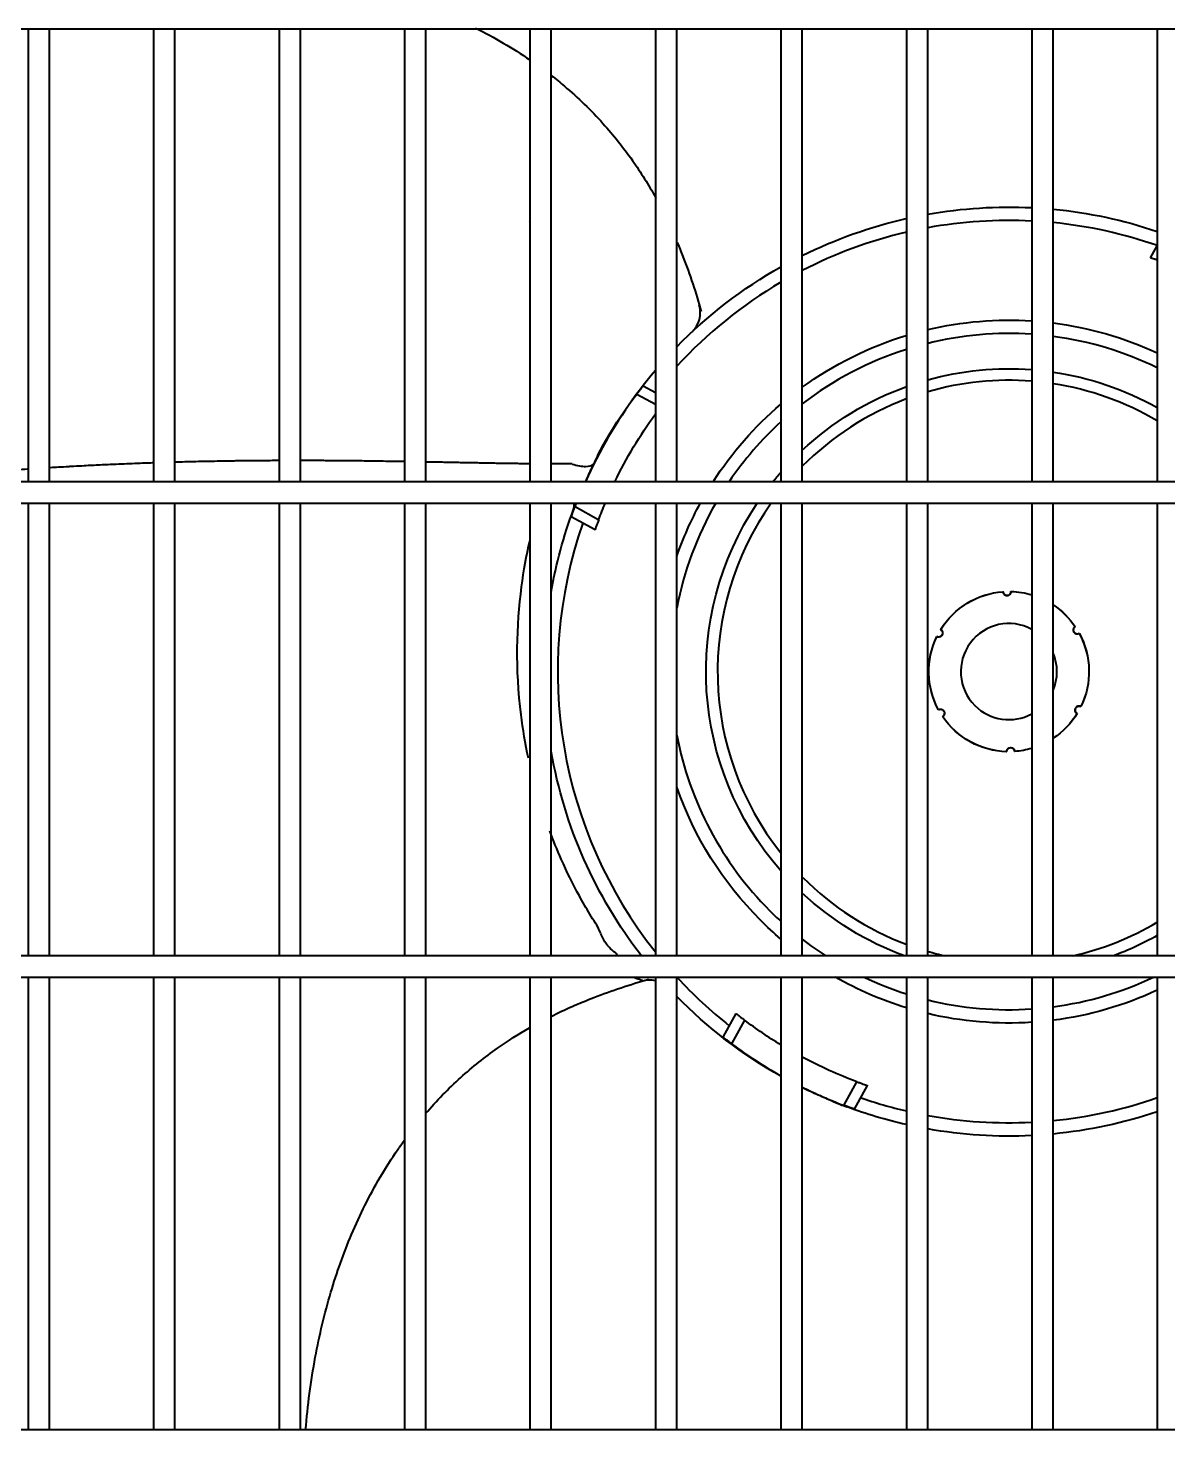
# Model space of a CAD drawing. Extents: x 58467 to 79089, y -33726 to -17391.
# Drawn here: x 78446.81 to 78468.16, y -19846.07 to -19819.82 of the extents above; entities that cross this region are included whole.
import ezdxf

# ---------------------------------------------------------------- set-up
doc = ezdxf.new("R2010")
doc.units = 0
doc.header["$LTSCALE"] = 100
doc.layers.add('+ENTE-ST-DOSEME USTU KONDDRENAJ', color=110, linetype='DOSEMEUSTUKONDENSDRENAJ_LINE', lineweight=40)
doc.linetypes.add('DOSEMEUSTUKONDENSDRENAJ_LINE', pattern='A,300,-40,["CD",Standard,S=15,R=0,X=-35,Y=-7.5],0', length=340)

# ---------------------------------------------------------------- blocks, each defined once
blk = doc.blocks.new('MAGAZA')
at = {"color": 3}
for p, q in [((54065.854, -32520.918, -3.539), (54184.216, -32520.918, -3.539)), ((54137.4, -32520.919, -3.539), (54137.4, -32529.398, -3.539)), ((54137.8, -32529.398, -3.539), (54137.8, -32520.919, -3.539)), ((54139.75, -32520.919, -3.539), (54139.75, -32529.398, -3.539)), ((54140.15, -32529.398, -3.539), (54140.15, -32520.919, -3.539)), ((54142.1, -32520.919, -3.539), (54142.1, -32529.398, -3.539)), ((54142.5, -32529.398, -3.539), (54142.5, -32520.919, -3.539)), ((54144.449, -32520.919, -3.539), (54144.449, -32529.398, -3.539)), ((54144.849, -32529.398, -3.539), (54144.849, -32520.919, -3.539)), ((54146.799, -32520.919, -3.539), (54146.799, -32529.398, -3.539)), ((54147.199, -32529.398, -3.539), (54147.199, -32520.919, -3.539)), ((54149.149, -32520.919, -3.539), (54149.149, -32529.398, -3.539)), ((54149.548, -32529.398, -3.539), (54149.548, -32520.919, -3.539)), ((54151.498, -32520.919, -3.539), (54151.498, -32529.398, -3.539)), ((54151.898, -32529.398, -3.539), (54151.898, -32520.919, -3.539)), ((54153.848, -32520.919, -3.539), (54153.848, -32529.398, -3.539)), ((54154.248, -32529.398, -3.539), (54154.248, -32520.919, -3.539)), ((54156.197, -32520.919, -3.539), (54156.197, -32529.398, -3.539)), ((54156.597, -32529.398, -3.539), (54156.597, -32520.919, -3.539)), ((54158.547, -32520.919, -3.539), (54158.547, -32529.398, -3.539)), ((54146.794, -32524.529, -3.539), (54146.799, -32524.524, -3.539)), ((54158.422, -32525.204, -3.539), (54158.547, -32524.977, -3.539)), ((54149.833, -32526.594, -3.539), (54149.852, -32526.576, -3.539)), ((54149.149, -32527.953, -3.539), (54148.798, -32527.761, -3.539)), ((54148.921, -32527.6, -3.539), (54149.149, -32527.725, -3.539)), ((54146.799, -32528.481, -3.539), (54146.796, -32528.48, -3.539)), ((54146.799, -32528.481, -3.539), (54146.796, -32528.48, -3.539)), ((54184.216, -32529.397, -3.539), (54065.854, -32529.397, -3.539)), ((54065.854, -32529.797, -3.539), (54184.216, -32529.797, -3.539)), ((54137.4, -32529.798, -3.539), (54137.4, -32538.275, -3.539)), ((54137.8, -32538.275, -3.539), (54137.8, -32529.798, -3.539)), ((54139.75, -32529.798, -3.539), (54139.75, -32538.275, -3.539)), ((54140.15, -32538.275, -3.539), (54140.15, -32529.798, -3.539)), ((54142.1, -32529.798, -3.539), (54142.1, -32538.275, -3.539)), ((54142.5, -32538.275, -3.539), (54142.5, -32529.798, -3.539)), ((54144.449, -32529.798, -3.539), (54144.449, -32538.275, -3.539)), ((54144.849, -32538.275, -3.539), (54144.849, -32529.798, -3.539)), ((54146.799, -32529.798, -3.539), (54146.799, -32538.275, -3.539)), ((54147.199, -32538.275, -3.539), (54147.199, -32529.798, -3.539)), ((54147.644, -32529.864, -3.539), (54148.087, -32530.108, -3.539)), ((54149.149, -32529.798, -3.539), (54149.149, -32538.275, -3.539)), ((54149.548, -32538.275, -3.539), (54149.548, -32529.798, -3.539)), ((54151.498, -32529.798, -3.539), (54151.498, -32538.275, -3.539)), ((54151.898, -32538.275, -3.539), (54151.898, -32529.798, -3.539)), ((54153.848, -32529.798, -3.539), (54153.848, -32538.275, -3.539)), ((54154.248, -32538.275, -3.539), (54154.248, -32529.798, -3.539)), ((54156.197, -32529.798, -3.539), (54156.197, -32538.275, -3.539)), ((54156.597, -32538.275, -3.539), (54156.597, -32529.798, -3.539)), ((54158.547, -32529.798, -3.539), (54158.547, -32538.275, -3.539)), ((54148.019, -32530.298, -3.539), (54147.574, -32530.054, -3.539)), ((54184.216, -32538.276, -3.539), (54065.854, -32538.276, -3.539)), ((54065.854, -32538.676, -3.539), (54184.216, -32538.676, -3.539)), ((54137.4, -32538.675, -3.539), (54137.4, -32547.154, -3.539)), ((54137.8, -32547.154, -3.539), (54137.8, -32538.675, -3.539)), ((54139.75, -32538.675, -3.539), (54139.75, -32547.154, -3.539)), ((54140.15, -32547.154, -3.539), (54140.15, -32538.675, -3.539)), ((54142.1, -32538.675, -3.539), (54142.1, -32547.154, -3.539)), ((54142.5, -32547.154, -3.539), (54142.5, -32538.675, -3.539)), ((54144.449, -32538.675, -3.539), (54144.449, -32547.154, -3.539)), ((54144.849, -32547.154, -3.539), (54144.849, -32538.675, -3.539)), ((54146.799, -32538.675, -3.539), (54146.799, -32547.154, -3.539)), ((54147.199, -32547.154, -3.539), (54147.199, -32538.675, -3.539)), ((54149.149, -32538.675, -3.539), (54149.149, -32547.154, -3.539)), ((54149.548, -32547.154, -3.539), (54149.548, -32538.675, -3.539)), ((54151.498, -32538.675, -3.539), (54151.498, -32547.154, -3.539)), ((54151.898, -32547.154, -3.539), (54151.898, -32538.675, -3.539)), ((54153.848, -32538.675, -3.539), (54153.848, -32547.154, -3.539)), ((54154.248, -32547.154, -3.539), (54154.248, -32538.675, -3.539)), ((54156.197, -32538.675, -3.539), (54156.197, -32547.154, -3.539)), ((54156.597, -32547.154, -3.539), (54156.597, -32538.675, -3.539)), ((54158.547, -32538.675, -3.539), (54158.547, -32547.154, -3.539)), ((54150.415, -32539.8, -3.539), (54150.659, -32539.355, -3.539)), ((54150.819, -32539.479, -3.539), (54150.576, -32539.922, -3.539)), ((54151.399, -32540.475, -3.539), (54151.398, -32540.474, -3.539)), ((54152.679, -32541.077, -3.539), (54152.923, -32540.633, -3.539)), ((54153.113, -32540.701, -3.539), (54152.869, -32541.146, -3.539)), ((54184.216, -32547.154, -3.539), (54065.854, -32547.154, -3.539))]:
    blk.add_line(p, q, dxfattribs=at)
at = {"color": 3, "extrusion": (0, 0, -1)}
for centre, radius, start, end in [((-54155.768, -32532.953, 3.539), 8.699, 79.9351, 92.8298), ((-54155.768, -32532.953, 3.539), 8.699, 95.4718, 108.6329), ((-54155.768, -32532.953, 3.539), 8.699, 63.5863, 77.2478), ((-54155.768, -32532.953, 3.539), 8.699, 44.3587, 60.6054), ((-54155.768, -32532.953, 3.539), 6.582, 76.6463, 93.7406), ((-54155.768, -32532.953, 3.539), 6.582, 97.2394, 114.975), ((-54155.768, -32532.953, 3.539), 6.582, 53.9887, 73.035), ((-54155.768, -32532.953, 3.539), 8.699, 27.6697, 40.4519), ((-54155.768, -32532.953, 3.539), 5.671, 74.4525, 94.3425), ((-54155.768, -32532.953, 3.539), 5.671, 98.4094, 119.34), ((-54155.768, -32532.953, 3.539), 5.671, 46.9687, 70.2112), ((-54155.768, -32532.953, 3.539), 6.582, 32.6925, 49.5563), ((-54155.768, -32532.953, 3.539), 8.191, 25.7297, 36.0841), ((-54155.768, -32532.953, 3.539), 5.671, 38.8237, 41.1581), ((-54155.768, -32532.953, 3.539), 8.699, 9.905, 20.4357), ((-54155.768, -32532.953, 3.539), 8.191, 20.3267, 22.6623), ((-54155.768, -32532.953, 3.539), 6.582, 19.1081, 28.6481), ((-54155.768, -32532.953, 3.539), 5.671, 318.8306, 33.8063), ((-54155.768, -32532.953, 3.539), 1.5, 31.5149, 85.7851), ((-54155.768, -32532.953, 3.539), 1.5, 31.6151, 85.8849), ((-54155.735, -32531.453, 3.539), 0.075, 180.1825, 357.3175), ((-54155.768, -32532.953, 3.539), 1.5, 91.5149, 106.647), ((-54155.768, -32532.953, 3.539), 1.5, 91.6151, 106.6471), ((-54155.768, -32532.953, 3.539), 1.5, 123.5817, 145.8849), ((-54155.768, -32532.953, 3.539), 1.5, 123.5818, 145.7851), ((-54155.768, -32532.953, 3.539), 1.5, 331.5149, 25.7851), ((-54155.768, -32532.953, 3.539), 1.5, 331.6151, 25.8849), ((-54154.453, -32532.231, 3.539), 0.075, 120.1825, 297.3175), ((-54157.05, -32532.175, 3.539), 0.075, 240.1825, 57.3175), ((-54155.768, -32532.953, 3.539), 1.5, 151.5149, 205.7863), ((-54155.768, -32532.953, 3.539), 1.5, 151.6151, 205.8849), ((-54157.083, -32533.674, 3.539), 0.075, 300.1825, 117.3175), ((-54154.486, -32533.731, 3.539), 0.075, 60.1825, 237.3175), ((-54155.768, -32532.953, 3.539), 1.5, 271.6151, 325.8849), ((-54155.768, -32532.953, 3.539), 1.5, 271.5149, 325.7851), ((-54155.768, -32532.953, 3.539), 1.5, 211.5137, 236.4184), ((-54155.768, -32532.953, 3.539), 1.5, 211.6151, 236.419), ((-54155.801, -32534.452, 3.539), 0.075, 0.1825, 177.3175), ((-54155.768, -32532.953, 3.539), 1.5, 253.3536, 265.8849), ((-54155.768, -32532.953, 3.539), 1.5, 253.3536, 265.7851), ((-54155.768, -32532.953, 3.539), 8.699, 322.2719, 350.0942), ((-54155.768, -32532.953, 3.539), 6.582, 315, 340.8806), ((-54155.768, -32532.953, 3.539), 5.671, 290.1825, 313.02), ((-54155.768, -32532.953, 3.539), 6.582, 310.4325, 315), ((-54155.768, -32532.953, 3.539), 5.671, 240.6487, 249.8006), ((-54155.768, -32532.953, 3.539), 6.582, 286.9538, 299.5988), ((-54155.768, -32532.953, 3.539), 8.699, 299.3961, 315.6416), ((-54155.768, -32532.953, 3.539), 6.582, 245.0137, 262.7494), ((-54155.768, -32532.953, 3.539), 6.582, 266.2481, 283.3425), ((-54155.768, -32532.953, 3.539), 8.191, 301.4183, 307.1733), ((-54155.768, -32532.953, 3.539), 8.191, 290.3267, 298.1938), ((-54155.768, -32532.953, 3.539), 8.699, 282.7514, 290.4357), ((-54155.768, -32532.953, 3.539), 8.699, 251.3663, 264.5273), ((-54155.768, -32532.953, 3.539), 8.699, 267.1681, 280.0628)]:
    blk.add_arc(centre, radius, start, end, dxfattribs=at)
at = {"color": 3}
for radius, start, end in [(8.449, 87.0854, 100.3653), (8.449, 70.7868, 84.3659), (8.449, 103.1359, 117.2591), (8.449, 120.3544, 137.4022), (6.332, 86.1131, 103.8938), (6.332, 63.9675, 82.4738), (6.332, 107.6513, 127.6706), (5.455, 85.4831, 106.1831), (5.455, 59.3719, 81.2531), (8.691, 143.3149, 155.8496), (5.455, 110.61, 135.1912), (6.332, 132.4013, 145.8394), (6.332, 150.1088, 169.1663), (5.455, 144.6525, 218.4862), (8.449, 160.7868, 218.4201), (0.9, 61.4868, 225), (0.9, 337.2019, 22.7981), (0.9, 225, 298.513), (6.332, 190.8338, 225), (5.455, 225, 249.39), (6.332, 225, 227.5988), (5.455, 282.6281, 300.6282), (6.332, 232.3294, 237.2006), (5.455, 253.8169, 257.3662), (8.449, 222.6368, 231.7132), (6.332, 244.6538, 252.3488), (6.332, 277.5263, 295.3407), (6.332, 256.1063, 273.8869), (8.691, 233.3149, 240.576), (8.691, 243.5604, 249.1851), (8.449, 250.7868, 256.8654), (8.449, 275.6354, 289.2045), (8.449, 259.636, 272.9158)]:
    blk.add_arc((54155.768, -32532.953, -3.539), radius, start, end, dxfattribs=at)
at = {"color": 3, "extrusion": (5.89787e-06, 5.50525e-06, 1)}
blk.add_arc((54149.49, -32526.229, -3.401), 0.5, 313.0877, 16.4735, dxfattribs=at)
at = {"color": 3, "extrusion": (-5.25028e-06, 5.62471e-06, 1)}
blk.add_arc((54149.044, -32539.23, -4.005), 0.5, 77.9694, 106.4725, dxfattribs=at)
at = {"color": 3}
blk.add_ellipse((54147.148, -32529.741, -3.539), major_axis=(0.468, -0.175), ratio=0.588101, start_param=0, end_param=0.392495, dxfattribs=at)
for points, knots in [([(54145.782, -32520.901, -3.539), (54145.958, -32520.988, -3.539), (54146.303, -32521.176, -3.539), (54146.636, -32521.386, -3.539), (54146.799, -32521.498, -3.539)], [0, 0, 0, 0, 0.500416, 1, 1, 1, 1]), ([(54147.204, -32521.794, -3.539), (54147.286, -32521.857, -3.539), (54147.625, -32522.133, -3.539), (54148.153, -32522.643, -3.539), (54148.719, -32523.352, -3.539), (54149.022, -32523.839, -3.539), (54149.156, -32524.081, -3.539)], [0, 0, 0, 0, 0.103677, 0.436935, 0.728671, 1, 1, 1, 1]), ([(54149.559, -32524.919, -3.539), (54149.595, -32525.006, -3.539), (54149.765, -32525.428, -3.539), (54149.91, -32525.86, -3.539), (54150.006, -32526.211, -3.539)], [0, 0, 0, 0, 0.208433, 1, 1, 1, 1]), ([(54158.547, -32525.248, -3.539), (54158.528, -32525.241, -3.539), (54158.509, -32525.235, -3.539), (54158.476, -32525.223, -3.539), (54158.462, -32525.218, -3.539), (54158.439, -32525.21, -3.539), (54158.431, -32525.207, -3.539), (54158.424, -32525.205, -3.539), (54158.422, -32525.204, -3.539), (54158.422, -32525.204, -3.539)], [0, 0, 0, 0, 0.272273, 0.272273, 0.55574, 0.55574, 0.835863, 0.835863, 1, 1, 1, 1]), ([(54148.798, -32527.761, -3.539), (54148.812, -32527.742, -3.539), (54148.826, -32527.724, -3.539), (54148.852, -32527.69, -3.539), (54148.864, -32527.673, -3.539), (54148.886, -32527.645, -3.539), (54148.895, -32527.633, -3.539), (54148.91, -32527.614, -3.539), (54148.915, -32527.607, -3.539), (54148.92, -32527.601, -3.539), (54148.921, -32527.6, -3.539), (54148.921, -32527.6, -3.539)], [0, 0, 0, 0, 0.217793, 0.217793, 0.435623, 0.435623, 0.652794, 0.652794, 0.867695, 0.867695, 1, 1, 1, 1]), ([(54137.401, -32529.163, -3.539), (54137.396, -32529.163, -3.539), (54137.327, -32529.168, -3.539), (54137.207, -32529.176, -3.539), (54137.043, -32529.188, -3.539), (54136.897, -32529.199, -3.539), (54136.752, -32529.21, -3.539), (54136.593, -32529.222, -3.539), (54136.435, -32529.235, -3.539), (54136.278, -32529.248, -3.539), (54136.12, -32529.262, -3.539), (54135.979, -32529.274, -3.539), (54135.822, -32529.289, -3.539), (54135.68, -32529.302, -3.539), (54135.545, -32529.315, -3.539), (54135.473, -32529.322, -3.539), (54135.449, -32529.324, -3.539)], [0, 0, 0, 0, 0.007103, 0.105116, 0.178625, 0.252135, 0.325644, 0.399153, 0.497166, 0.570676, 0.644185, 0.742198, 0.791204, 0.889217, 0.962726, 1, 1, 1, 1]), ([(54139.753, -32529.045, -3.539), (54139.733, -32529.045, -3.539), (54139.664, -32529.048, -3.539), (54139.53, -32529.053, -3.539), (54139.382, -32529.058, -3.539), (54139.218, -32529.065, -3.539), (54139.07, -32529.071, -3.539), (54138.904, -32529.078, -3.539), (54138.753, -32529.085, -3.539), (54138.603, -32529.092, -3.539), (54138.437, -32529.101, -3.539), (54138.291, -32529.109, -3.539), (54138.129, -32529.118, -3.539), (54137.984, -32529.126, -3.539), (54137.864, -32529.133, -3.539), (54137.809, -32529.137, -3.539), (54137.802, -32529.137, -3.539)], [0, 0, 0, 0, 0.030761, 0.106414, 0.207284, 0.257719, 0.358589, 0.434241, 0.509893, 0.585546, 0.661198, 0.762068, 0.812503, 0.913373, 0.989026, 1, 1, 1, 1]), ([(54142.098, -32529.002, -3.539), (54142.043, -32529.002, -3.539), (54141.954, -32529.003, -3.539), (54141.798, -32529.004, -3.539), (54141.665, -32529.005, -3.539), (54141.501, -32529.006, -3.539), (54141.369, -32529.008, -3.539), (54141.205, -32529.01, -3.539), (54141.074, -32529.012, -3.539), (54140.909, -32529.015, -3.539), (54140.777, -32529.018, -3.539), (54140.61, -32529.021, -3.539), (54140.475, -32529.024, -3.539), (54140.307, -32529.028, -3.539), (54140.208, -32529.031, -3.539), (54140.143, -32529.033, -3.539)], [0, 0, 0, 0, 0.083725, 0.134792, 0.236924, 0.28799, 0.390123, 0.441189, 0.543321, 0.594388, 0.69652, 0.747586, 0.849719, 0.900785, 1, 1, 1, 1]), ([(54144.448, -32529.02, -3.539), (54144.411, -32529.02, -3.539), (54144.327, -32529.018, -3.539), (54144.211, -32529.017, -3.539), (54144.068, -32529.015, -3.539), (54143.939, -32529.012, -3.539), (54143.791, -32529.01, -3.539), (54143.658, -32529.009, -3.539), (54143.526, -32529.007, -3.539), (54143.378, -32529.006, -3.539), (54143.248, -32529.005, -3.539), (54143.102, -32529.004, -3.539), (54142.973, -32529.003, -3.539), (54142.827, -32529.002, -3.539), (54142.681, -32529.002, -3.539), (54142.571, -32529.002, -3.539), (54142.511, -32529.002, -3.539), (54142.499, -32529.002, -3.539)], [0, 0, 0, 0, 0.058456, 0.133376, 0.183323, 0.283216, 0.333162, 0.408082, 0.483002, 0.532949, 0.632842, 0.682788, 0.757708, 0.832628, 0.907548, 0.982468, 1, 1, 1, 1]), ([(54146.799, -32529.062, -3.539), (54146.797, -32529.062, -3.539), (54146.753, -32529.061, -3.539), (54146.681, -32529.06, -3.539), (54146.574, -32529.059, -3.539), (54146.475, -32529.058, -3.539), (54146.374, -32529.056, -3.539), (54146.258, -32529.054, -3.539), (54146.156, -32529.053, -3.539), (54146.04, -32529.05, -3.539), (54145.922, -32529.048, -3.539), (54145.803, -32529.046, -3.539), (54145.698, -32529.044, -3.539), (54145.59, -32529.042, -3.539), (54145.467, -32529.04, -3.539), (54145.339, -32529.037, -3.539), (54145.214, -32529.035, -3.539), (54145.088, -32529.032, -3.539), (54144.963, -32529.03, -3.539), (54144.884, -32529.028, -3.539), (54144.851, -32529.028, -3.539), (54144.85, -32529.028, -3.539)], [0, 0, 0, 0, 0.002758, 0.072208, 0.118509, 0.164809, 0.234259, 0.28056, 0.35001, 0.396311, 0.465761, 0.535212, 0.581512, 0.627812, 0.697263, 0.766713, 0.813014, 0.882464, 0.951915, 0.998215, 1, 1, 1, 1]), ([(54147.58, -32529.064, -3.539), (54147.564, -32529.064, -3.539), (54147.523, -32529.064, -3.539), (54147.438, -32529.065, -3.539), (54147.346, -32529.065, -3.539), (54147.262, -32529.065, -3.539), (54147.217, -32529.065, -3.539), (54147.199, -32529.065, -3.539)], [0, 0, 0, 0, 0.131384, 0.341336, 0.656263, 0.866214, 1, 1, 1, 1]), ([(54147.593, -32529.066, -3.539), (54147.684, -32529.095, -3.539), (54147.77, -32529.111, -3.539), (54147.909, -32529.111, -3.539), (54147.961, -32529.096, -3.539), (54147.987, -32529.067, -3.539)], [0, 0, 0, 0, 0.5, 0.5, 1, 1, 1, 1]), ([(54147.987, -32529.067, -3.539), (54147.977, -32529.088, -3.539), (54147.968, -32529.108, -3.539), (54147.917, -32529.217, -3.539), (54147.877, -32529.307, -3.539), (54147.837, -32529.397, -3.539)], [0, 0, 0, 0, 0.187509, 0.187509, 1, 1, 1, 1]), ([(54147.574, -32530.054, -3.539), (54147.574, -32530.054, -3.539), (54147.576, -32530.051, -3.539), (54147.581, -32530.037, -3.539), (54147.584, -32530.026, -3.539), (54147.594, -32530, -3.539), (54147.599, -32529.984, -3.539), (54147.612, -32529.949, -3.539), (54147.62, -32529.929, -3.539), (54147.633, -32529.894, -3.539), (54147.638, -32529.879, -3.539), (54147.644, -32529.864, -3.539)], [0, 0, 0, 0, 0.211758, 0.211758, 0.423432, 0.423432, 0.636431, 0.636431, 0.852021, 0.852021, 1, 1, 1, 1]), ([(54148.087, -32530.108, -3.539), (54148.079, -32530.129, -3.539), (54148.071, -32530.151, -3.539), (54148.057, -32530.191, -3.539), (54148.05, -32530.211, -3.539), (54148.038, -32530.244, -3.539), (54148.033, -32530.259, -3.539), (54148.025, -32530.282, -3.539), (54148.022, -32530.29, -3.539), (54148.02, -32530.297, -3.539), (54148.019, -32530.298, -3.539), (54148.019, -32530.298, -3.539)], [0, 0, 0, 0, 0.21816, 0.21816, 0.436362, 0.436362, 0.653817, 0.653817, 0.868707, 0.868707, 1, 1, 1, 1]), ([(54146.771, -32534.577, -3.539), (54146.712, -32534.302, -3.539), (54146.667, -32534.031, -3.539), (54146.526, -32532.901, -3.539), (54146.549, -32532.09, -3.539), (54146.683, -32531.062, -3.539), (54146.734, -32530.775, -3.539), (54146.796, -32530.504, -3.539)], [0, 0, 0, 0, 0.178319, 0.178319, 0.758219, 0.758219, 1, 1, 1, 1]), ([(54155.657, -32531.455, -3.539), (54155.658, -32531.474, -3.539), (54155.676, -32531.515, -3.539), (54155.725, -32531.533, -3.539), (54155.763, -32531.524, -3.539), (54155.788, -32531.507, -3.539), (54155.804, -32531.481, -3.539), (54155.808, -32531.461, -3.539), (54155.807, -32531.452, -3.539)], [0, 0, 0, 0, 0.25, 0.5, 0.625, 0.75, 0.875, 1, 1, 1, 1]), ([(54157.01, -32532.109, -3.539), (54156.994, -32532.118, -3.539), (54156.967, -32532.154, -3.539), (54156.976, -32532.205, -3.539), (54157.003, -32532.234, -3.539), (54157.03, -32532.247, -3.539), (54157.061, -32532.248, -3.539), (54157.08, -32532.241, -3.539), (54157.088, -32532.237, -3.539)], [0, 0, 0, 0, 0.25, 0.5, 0.625, 0.75, 0.875, 1, 1, 1, 1]), ([(54157.12, -32533.606, -3.539), (54157.103, -32533.597, -3.539), (54157.059, -32533.592, -3.539), (54157.019, -32533.626, -3.539), (54157.008, -32533.663, -3.539), (54157.01, -32533.693, -3.539), (54157.025, -32533.72, -3.539), (54157.04, -32533.733, -3.539), (54157.048, -32533.738, -3.539)], [0, 0, 0, 0, 0.25, 0.5, 0.625, 0.75, 0.875, 1, 1, 1, 1]), ([(54148.445, -32538.269, -3.539), (54148.426, -32538.244, -3.539), (54148.4, -32538.222, -3.539), (54148.315, -32538.152, -3.539), (54148.262, -32538.097, -3.539), (54148.177, -32537.974, -3.539), (54148.145, -32537.905, -3.539), (54148.093, -32537.775, -3.539), (54148.062, -32537.717, -3.539), (54147.993, -32537.607, -3.539), (54147.954, -32537.553, -3.539), (54147.851, -32537.383, -3.539), (54147.788, -32537.269, -3.539), (54147.601, -32536.927, -3.539), (54147.488, -32536.697, -3.539), (54147.308, -32536.291, -3.539), (54147.235, -32536.114, -3.539), (54147.169, -32535.937, -3.539)], [0, 0, 0, 0, 0.035525, 0.035525, 0.109228, 0.109228, 0.18293, 0.18293, 0.256633, 0.256633, 0.330336, 0.330336, 0.477742, 0.477742, 0.772553, 0.772553, 1, 1, 1, 1]), ([(54147.195, -32539.409, -3.539), (54147.456, -32539.278, -3.539), (54148.055, -32539.018, -3.539), (54148.675, -32538.811, -3.539), (54149.025, -32538.714, -3.539)], [0, 0, 0, 0, 0.448668, 1, 1, 1, 1]), ([(54148.909, -32538.744, -3.539), (54148.908, -32538.742, -3.539), (54148.905, -32538.739, -3.539), (54148.885, -32538.731, -3.539), (54148.868, -32538.726, -3.539), (54148.818, -32538.712, -3.539), (54148.783, -32538.699, -3.539), (54148.752, -32538.677, -3.539), (54148.751, -32538.676, -3.539), (54148.751, -32538.676, -3.539)], [0, 0, 0, 0, 0.194513, 0.194513, 0.457401, 0.457401, 0.983178, 0.983178, 1, 1, 1, 1]), ([(54150.659, -32539.355, -3.539), (54150.659, -32539.355, -3.539), (54150.662, -32539.357, -3.539), (54150.673, -32539.366, -3.539), (54150.682, -32539.373, -3.539), (54150.704, -32539.39, -3.539), (54150.717, -32539.401, -3.539), (54150.747, -32539.424, -3.539), (54150.764, -32539.437, -3.539), (54150.794, -32539.46, -3.539), (54150.806, -32539.47, -3.539), (54150.819, -32539.479, -3.539)], [0, 0, 0, 0, 0.211356, 0.211356, 0.422617, 0.422617, 0.635365, 0.635365, 0.851032, 0.851032, 1, 1, 1, 1]), ([(54144.846, -32541.227, -3.539), (54145.05, -32540.99, -3.539), (54145.474, -32540.555, -3.539), (54146.136, -32540.027, -3.539), (54146.586, -32539.741, -3.539), (54146.792, -32539.624, -3.539)], [0, 0, 0, 0, 0.373378, 0.722391, 1, 1, 1, 1]), ([(54150.576, -32539.922, -3.539), (54150.557, -32539.909, -3.539), (54150.539, -32539.895, -3.539), (54150.505, -32539.869, -3.539), (54150.488, -32539.856, -3.539), (54150.46, -32539.835, -3.539), (54150.448, -32539.825, -3.539), (54150.429, -32539.811, -3.539), (54150.422, -32539.805, -3.539), (54150.416, -32539.801, -3.539), (54150.415, -32539.8, -3.539), (54150.415, -32539.8, -3.539)], [0, 0, 0, 0, 0.217793, 0.217793, 0.435623, 0.435623, 0.652794, 0.652794, 0.867695, 0.867695, 1, 1, 1, 1]), ([(54152.923, -32540.633, -3.539), (54152.944, -32540.641, -3.539), (54152.966, -32540.649, -3.539), (54153.006, -32540.664, -3.539), (54153.026, -32540.671, -3.539), (54153.059, -32540.683, -3.539), (54153.074, -32540.688, -3.539), (54153.097, -32540.696, -3.539), (54153.105, -32540.698, -3.539), (54153.112, -32540.701, -3.539), (54153.113, -32540.701, -3.539), (54153.113, -32540.701, -3.539)], [0, 0, 0, 0, 0.21816, 0.21816, 0.436362, 0.436362, 0.653817, 0.653817, 0.868707, 0.868707, 1, 1, 1, 1]), ([(54151.882, -32540.734, -3.539), (54151.903, -32540.743, -3.539), (54151.923, -32540.753, -3.539), (54152.039, -32540.807, -3.539), (54152.137, -32540.851, -3.539), (54152.32, -32540.932, -3.539), (54152.407, -32540.97, -3.539), (54152.572, -32541.041, -3.539), (54152.652, -32541.075, -3.539), (54152.731, -32541.104, -3.539)], [0, 0, 0, 0, 0.07319, 0.07319, 0.416738, 0.416738, 0.719921, 0.719921, 1, 1, 1, 1]), ([(54152.869, -32541.146, -3.539), (54152.869, -32541.146, -3.539), (54152.866, -32541.145, -3.539), (54152.852, -32541.14, -3.539), (54152.841, -32541.136, -3.539), (54152.815, -32541.127, -3.539), (54152.799, -32541.121, -3.539), (54152.764, -32541.108, -3.539), (54152.744, -32541.101, -3.539), (54152.709, -32541.088, -3.539), (54152.694, -32541.082, -3.539), (54152.679, -32541.077, -3.539)], [0, 0, 0, 0, 0.211758, 0.211758, 0.423432, 0.423432, 0.636431, 0.636431, 0.852021, 0.852021, 1, 1, 1, 1]), ([(54142.599, -32547.154, -3.539), (54142.635, -32546.698, -3.539), (54142.75, -32545.831, -3.539), (54143.041, -32544.604, -3.539), (54143.443, -32543.472, -3.539), (54143.884, -32542.584, -3.539), (54144.245, -32542.015, -3.539), (54144.403, -32541.792, -3.539), (54144.443, -32541.737, -3.539)], [0, 0, 0, 0, 0.239591, 0.456522, 0.654829, 0.860679, 0.964908, 1, 1, 1, 1])]:
    blk.add_open_spline(points, degree=3, knots=knots, dxfattribs=at)
for points, degree in [([(54149.833, -32526.594, -3.539), (54149.827, -32526.598, -3.539), (54149.856, -32526.572, -3.539)], 2), ([(54147.593, -32529.066, -3.539), (54147.589, -32529.065, -3.539), (54147.585, -32529.064, -3.539), (54147.58, -32529.064, -3.539)], 3), ([(54148.064, -32528.913, -3.539), (54148.037, -32528.964, -3.539), (54148.012, -32529.015, -3.539), (54147.987, -32529.067, -3.539)], 3), ([(54147.663, -32529.797, -3.539), (54147.647, -32529.837, -3.539), (54147.631, -32529.876, -3.539), (54147.617, -32529.916, -3.539)], 3), ([(54154.489, -32532.169, -3.539), (54154.515, -32532.184, -3.539), (54154.532, -32532.243, -3.539), (54154.503, -32532.296, -3.539), (54154.444, -32532.314, -3.539), (54154.417, -32532.3, -3.539)], 2), ([(54154.45, -32533.668, -3.539), (54154.476, -32533.653, -3.539), (54154.535, -32533.668, -3.539), (54154.567, -32533.72, -3.539), (54154.553, -32533.78, -3.539), (54154.528, -32533.796, -3.539)], 2), ([(54155.728, -32534.452, -3.539), (54155.728, -32534.422, -3.539), (54155.771, -32534.378, -3.539), (54155.832, -32534.376, -3.539), (54155.876, -32534.418, -3.539), (54155.878, -32534.449, -3.539)], 2)]:
    blk.add_open_spline(points, degree=degree, dxfattribs=at)

msp = doc.modelspace()

# ---------------------------------------------------------------- block references
at = {"layer": '+ENTE-ST-DOSEME USTU KONDDRENAJ', "color": 3, "linetype": 'Continuous'}
msp.add_blockref('MAGAZA', (24309.411, 12701.082), dxfattribs=at)

doc.saveas('drawing.dxf')
